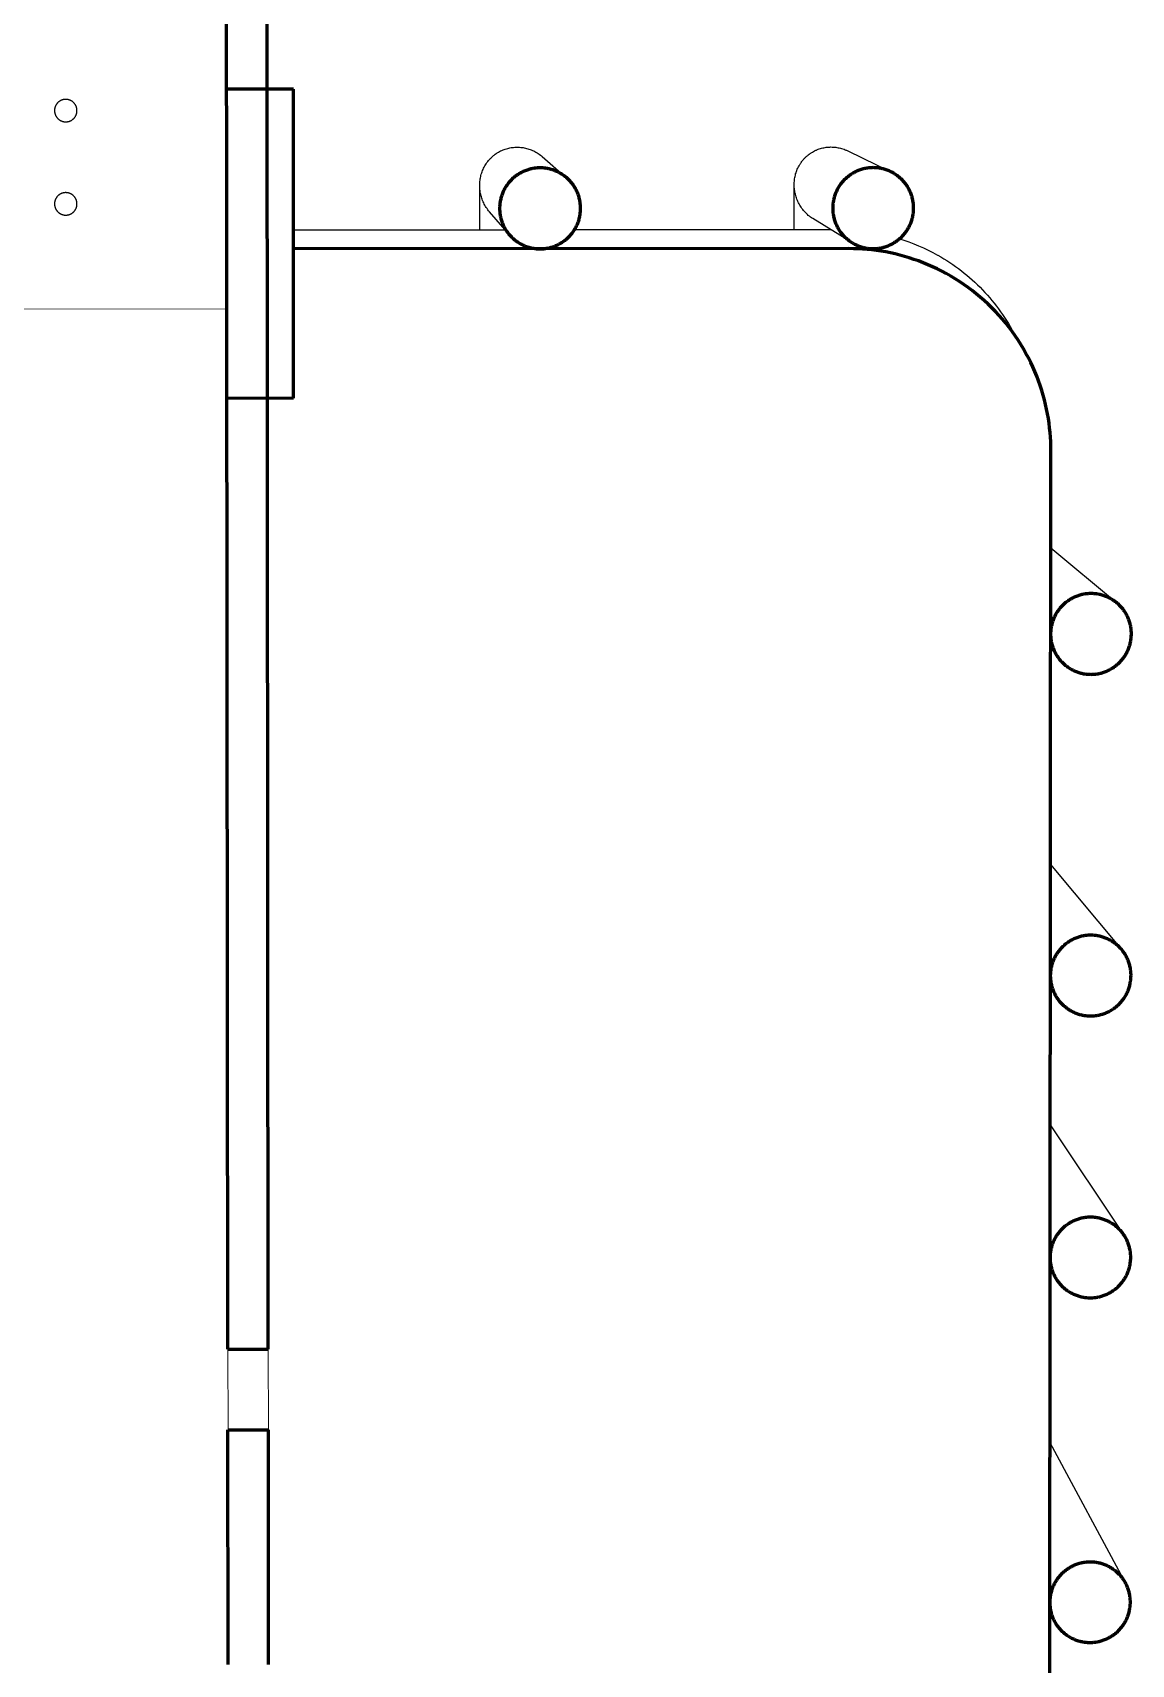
# Model space of a CAD drawing. Header units: millimetres. Extents: x 1.5 to 37.9, y -0.3 to 12.6.
# Drawn here: x 22.093 to 22.657, y 1.621 to 2.459 of the extents above; entities that cross this region are included whole.
import ezdxf

# ---------------------------------------------------------------- set-up
doc = ezdxf.new("R2010")
doc.units = ezdxf.units.MM
doc.layers.add('0.3', color=4, linetype='Continuous', lineweight=20)
doc.layers.add('0.6', color=1, linetype='Continuous', lineweight=60)

msp = doc.modelspace()

# ---------------------------------------------------------------- linework, layer by layer
at = {"lineweight": -3}
msp.add_lwpolyline([(22.1926, 2.31767), (22.1926, 2.31751)], dxfattribs=at)
at = {"layer": '0.3'}
msp.add_line((22.19296, 1.78306), (22.19305, 1.74158), dxfattribs=at)
at = {"layer": '0.3', "lineweight": -3}
for points in [[(22.11461, 2.42237), (22.11454, 2.42248), (22.11447, 2.42259), (22.11439, 2.4227), (22.11432, 2.4228), (22.11424, 2.42291), (22.11415, 2.42301), (22.11407, 2.42312), (22.11398, 2.42322), (22.11388, 2.42332), (22.11379, 2.42342), (22.11369, 2.42352), (22.11359, 2.42361), (22.11348, 2.42371), (22.11338, 2.4238), (22.11327, 2.42389), (22.11315, 2.42398), (22.11304, 2.42406), (22.11292, 2.42414), (22.1128, 2.42422), (22.11267, 2.4243), (22.11255, 2.42437), (22.11242, 2.42445), (22.11229, 2.42451), (22.11216, 2.42458), (22.11202, 2.42464), (22.11189, 2.4247), (22.11175, 2.42476), (22.11161, 2.42481), (22.11147, 2.42486), (22.11132, 2.4249), (22.11118, 2.42494), (22.11104, 2.42498), (22.11089, 2.42501), (22.11074, 2.42504), (22.1106, 2.42507), (22.11045, 2.42509), (22.1103, 2.42511), (22.11015, 2.42512), (22.11, 2.42513), (22.10986, 2.42514), (22.10971, 2.42514), (22.10956, 2.42514), (22.10942, 2.42514), (22.10927, 2.42513), (22.10912, 2.42511), (22.10898, 2.4251), (22.10884, 2.42508), (22.10869, 2.42506), (22.10855, 2.42503), (22.10842, 2.425), (22.10828, 2.42497), (22.10814, 2.42493), (22.10801, 2.4249), (22.10788, 2.42485), (22.10774, 2.42481), (22.10762, 2.42476), (22.10749, 2.42471), (22.10737, 2.42466), (22.10724, 2.42461), (22.10712, 2.42455), (22.10701, 2.42449), (22.10689, 2.42443), (22.10678, 2.42436), (22.10667, 2.4243), (22.10657, 2.42424), (22.10647, 2.42417), (22.10637, 2.4241), (22.10627, 2.42403), (22.10617, 2.42396), (22.10607, 2.42388), (22.10598, 2.4238), (22.10588, 2.42372), (22.10579, 2.42364), (22.10569, 2.42355), (22.1056, 2.42346), (22.10551, 2.42337), (22.10542, 2.42327), (22.10533, 2.42318), (22.10525, 2.42308), (22.10517, 2.42298), (22.10508, 2.42287), (22.105, 2.42276), (22.10493, 2.42265), (22.10485, 2.42254), (22.10478, 2.42243), (22.10471, 2.42231), (22.10464, 2.4222), (22.10458, 2.42208), (22.10451, 2.42195), (22.10445, 2.42183), (22.1044, 2.42171), (22.10434, 2.42158), (22.10429, 2.42145), (22.10424, 2.42132), (22.1042, 2.42119), (22.10415, 2.42106)], [(22.10415, 2.42106), (22.10411, 2.4209), (22.10407, 2.42075), (22.10403, 2.42059), (22.104, 2.42044), (22.10397, 2.42028), (22.10395, 2.42012), (22.10393, 2.41996), (22.10392, 2.41981), (22.10391, 2.41965), (22.1039, 2.41949), (22.1039, 2.41933), (22.10391, 2.41917), (22.10391, 2.41902), (22.10393, 2.41886), (22.10394, 2.41871), (22.10396, 2.41855), (22.10399, 2.4184), (22.10401, 2.41825), (22.10405, 2.4181), (22.10408, 2.41795), (22.10412, 2.41781), (22.10416, 2.41767), (22.10421, 2.41752), (22.10426, 2.41739), (22.10431, 2.41725), (22.10436, 2.41712), (22.10442, 2.41698), (22.10448, 2.41686), (22.10454, 2.41673), (22.10461, 2.41661), (22.10468, 2.41648), (22.10475, 2.41637), (22.10482, 2.41626), (22.10489, 2.41615), (22.10496, 2.41604), (22.10504, 2.41594), (22.10512, 2.41583), (22.1052, 2.41573), (22.10529, 2.41562), (22.10538, 2.41552), (22.10547, 2.41542), (22.10557, 2.41532), (22.10566, 2.41522), (22.10577, 2.41513), (22.10587, 2.41503), (22.10598, 2.41494), (22.10609, 2.41485), (22.1062, 2.41476), (22.10632, 2.41468), (22.10644, 2.4146), (22.10656, 2.41452), (22.10668, 2.41444), (22.10681, 2.41436), (22.10693, 2.41429), (22.10707, 2.41422), (22.1072, 2.41416), (22.10733, 2.4141), (22.10747, 2.41404), (22.10761, 2.41398), (22.10775, 2.41393), (22.10789, 2.41388), (22.10803, 2.41384), (22.10817, 2.4138), (22.10832, 2.41376), (22.10846, 2.41373), (22.10861, 2.4137), (22.10876, 2.41367), (22.10891, 2.41365), (22.10905, 2.41363), (22.1092, 2.41362), (22.10935, 2.41361), (22.1095, 2.4136), (22.10965, 2.4136), (22.10979, 2.4136), (22.10994, 2.4136), (22.11009, 2.41361), (22.11023, 2.41362), (22.11037, 2.41364), (22.11052, 2.41366), (22.11066, 2.41368), (22.1108, 2.41371), (22.11094, 2.41374), (22.11108, 2.41377), (22.11121, 2.4138), (22.11135, 2.41384), (22.11148, 2.41388), (22.11161, 2.41393), (22.11174, 2.41398), (22.11186, 2.41403), (22.11199, 2.41408), (22.11211, 2.41413), (22.11223, 2.41419), (22.11235, 2.41425), (22.11246, 2.41431), (22.11257, 2.41437), (22.11268, 2.41444), (22.11279, 2.41451), (22.1129, 2.41458), (22.11301, 2.41465), (22.11312, 2.41473), (22.11322, 2.41481), (22.11333, 2.41489), (22.11343, 2.41498), (22.11353, 2.41507), (22.11363, 2.41516), (22.11373, 2.41526), (22.11383, 2.41535), (22.11392, 2.41546), (22.11402, 2.41556), (22.11411, 2.41567), (22.1142, 2.41578), (22.11429, 2.41589), (22.11437, 2.41601), (22.11446, 2.41613), (22.11454, 2.41625), (22.11461, 2.41637), (22.11469, 2.4165), (22.11476, 2.41662), (22.11483, 2.41675), (22.11489, 2.41689), (22.11495, 2.41702), (22.11501, 2.41716), (22.11507, 2.41729), (22.11512, 2.41743), (22.11517, 2.41758), (22.11521, 2.41772), (22.11525, 2.41786), (22.11529, 2.41801), (22.11532, 2.41815), (22.11535, 2.4183), (22.11538, 2.41845), (22.1154, 2.41859), (22.11542, 2.41874), (22.11543, 2.41889), (22.11544, 2.41904), (22.11545, 2.41918), (22.11545, 2.41933), (22.11545, 2.41948), (22.11544, 2.41963), (22.11544, 2.41977), (22.11542, 2.41992), (22.11541, 2.42006), (22.11539, 2.4202), (22.11537, 2.42035), (22.11534, 2.42049), (22.11531, 2.42063), (22.11528, 2.42076), (22.11524, 2.4209), (22.1152, 2.42103), (22.11516, 2.42117), (22.11512, 2.4213), (22.11507, 2.42142), (22.11502, 2.42155), (22.11497, 2.42167), (22.11491, 2.4218), (22.11486, 2.42192), (22.1148, 2.42203), (22.11473, 2.42215), (22.11467, 2.42226), (22.11461, 2.42237)], [(22.32233, 2.38056), (22.32233, 2.38118), (22.32235, 2.3818), (22.32238, 2.38241), (22.32243, 2.38303), (22.32251, 2.38364), (22.3226, 2.38426), (22.32271, 2.38487), (22.32284, 2.38547), (22.32299, 2.3861), (22.32316, 2.38672), (22.32336, 2.38733), (22.32357, 2.38795), (22.32381, 2.38856), (22.32407, 2.38916), (22.32435, 2.38976), (22.32465, 2.39035), (22.32497, 2.39093), (22.32531, 2.39151), (22.32567, 2.39207), (22.32606, 2.39263), (22.32646, 2.39316), (22.32688, 2.39368), (22.32709, 2.39394), (22.32732, 2.3942), (22.32755, 2.39445), (22.32778, 2.3947), (22.32825, 2.39517), (22.32873, 2.39563), (22.32898, 2.39585), (22.32924, 2.39608), (22.3295, 2.39629), (22.32977, 2.39651), (22.33029, 2.39691), (22.33083, 2.39729), (22.33111, 2.39747), (22.33139, 2.39765), (22.33168, 2.39783), (22.33197, 2.39801), (22.33253, 2.39832), (22.33311, 2.39862), (22.33371, 2.3989), (22.33401, 2.39903), (22.33432, 2.39916), (22.3349, 2.39939), (22.3355, 2.39961), (22.33611, 2.3998), (22.33673, 2.39997), (22.33731, 2.40011), (22.3379, 2.40024), (22.3385, 2.40035), (22.3391, 2.40043), (22.33971, 2.4005), (22.34032, 2.40055), (22.34094, 2.40058), (22.34155, 2.40059)], [(22.34155, 2.40059), (22.34217, 2.40058), (22.34279, 2.40055), (22.3434, 2.4005), (22.34401, 2.40044), (22.34462, 2.40035), (22.34522, 2.40024), (22.34582, 2.40012), (22.3464, 2.39998), (22.34703, 2.3998), (22.34765, 2.39961), (22.34826, 2.3994), (22.34885, 2.39917), (22.34948, 2.39891), (22.35008, 2.39863), (22.35067, 2.39833), (22.35125, 2.39802), (22.35184, 2.39767), (22.35241, 2.3973), (22.35297, 2.39692), (22.35351, 2.39652), (22.35402, 2.39612), (22.35451, 2.39571)], [(22.48393, 2.38066), (22.48392, 2.38128), (22.48393, 2.38189), (22.48395, 2.38251), (22.484, 2.38312), (22.48406, 2.38374), (22.48414, 2.38435), (22.48424, 2.38496), (22.48436, 2.38557), (22.4845, 2.38619), (22.48466, 2.38681), (22.48485, 2.38742), (22.48505, 2.38804), (22.48528, 2.38865), (22.48552, 2.38925), (22.48579, 2.38985), (22.48609, 2.39044), (22.4864, 2.39102), (22.48673, 2.3916), (22.4869, 2.39188), (22.48708, 2.39216), (22.48727, 2.39244), (22.48746, 2.39272), (22.48785, 2.39325), (22.48805, 2.39351), (22.48826, 2.39377), (22.48847, 2.39403), (22.48869, 2.39429), (22.48891, 2.39454), (22.48914, 2.39479), (22.48937, 2.39502), (22.4896, 2.39526), (22.48984, 2.39549), (22.49008, 2.39572), (22.49033, 2.39594), (22.49058, 2.39616), (22.49084, 2.39638), (22.4911, 2.39659), (22.49162, 2.39699), (22.49188, 2.39718), (22.49215, 2.39737), (22.49242, 2.39756), (22.4927, 2.39774), (22.49299, 2.39792), (22.49327, 2.39809), (22.49383, 2.39841), (22.4944, 2.3987), (22.4947, 2.39885), (22.49499, 2.39899), (22.49529, 2.39912), (22.4956, 2.39925), (22.49618, 2.39948), (22.49677, 2.39969), (22.49738, 2.39988), (22.498, 2.40006), (22.49858, 2.4002), (22.49916, 2.40032), (22.49976, 2.40043), (22.50036, 2.40052), (22.50097, 2.40059), (22.50158, 2.40064), (22.50219, 2.40067), (22.50281, 2.40068)], [(22.50281, 2.40068), (22.50342, 2.40067), (22.50404, 2.40064), (22.50465, 2.40059), (22.50526, 2.40052), (22.50587, 2.40043), (22.50647, 2.40033), (22.50707, 2.4002), (22.50766, 2.40006), (22.50829, 2.39989), (22.50891, 2.3997), (22.50952, 2.39949), (22.51012, 2.39926), (22.51045, 2.39912), (22.51077, 2.39898), (22.51141, 2.39869)], [(22.51141, 2.39869), (22.53354, 2.38799)], [(22.35451, 2.39571), (22.367, 2.38488)], [(22.10415, 2.37314), (22.10411, 2.37299), (22.10407, 2.37283), (22.10403, 2.37268), (22.104, 2.37252), (22.10397, 2.37236), (22.10395, 2.3722), (22.10393, 2.37205), (22.10392, 2.37189), (22.10391, 2.37173), (22.1039, 2.37157), (22.1039, 2.37141), (22.10391, 2.37126), (22.10391, 2.3711), (22.10393, 2.37094), (22.10394, 2.37079), (22.10396, 2.37064), (22.10399, 2.37048), (22.10401, 2.37033), (22.10405, 2.37018), (22.10408, 2.37004), (22.10412, 2.36989), (22.10416, 2.36975), (22.10421, 2.36961), (22.10426, 2.36947), (22.10431, 2.36933), (22.10436, 2.3692), (22.10442, 2.36907), (22.10448, 2.36894), (22.10454, 2.36881), (22.10461, 2.36869), (22.10468, 2.36857), (22.10475, 2.36845), (22.10482, 2.36834), (22.10489, 2.36823), (22.10496, 2.36812), (22.10504, 2.36802), (22.10512, 2.36791), (22.1052, 2.36781), (22.10529, 2.3677), (22.10538, 2.3676), (22.10547, 2.3675), (22.10557, 2.3674), (22.10566, 2.3673), (22.10577, 2.36721), (22.10587, 2.36711), (22.10598, 2.36702), (22.10609, 2.36693), (22.1062, 2.36685), (22.10632, 2.36676), (22.10644, 2.36668), (22.10656, 2.3666), (22.10668, 2.36652), (22.10681, 2.36645), (22.10693, 2.36637), (22.10707, 2.36631), (22.1072, 2.36624), (22.10733, 2.36618), (22.10747, 2.36612), (22.10761, 2.36606), (22.10775, 2.36601), (22.10789, 2.36597), (22.10803, 2.36592), (22.10817, 2.36588), (22.10832, 2.36584), (22.10846, 2.36581), (22.10861, 2.36578), (22.10876, 2.36575), (22.10891, 2.36573), (22.10905, 2.36571), (22.1092, 2.3657), (22.10935, 2.36569), (22.1095, 2.36568), (22.10965, 2.36568), (22.10979, 2.36568), (22.10994, 2.36569), (22.11009, 2.36569), (22.11023, 2.36571), (22.11037, 2.36572), (22.11052, 2.36574), (22.11066, 2.36576), (22.1108, 2.36579), (22.11094, 2.36582), (22.11108, 2.36585), (22.11121, 2.36589), (22.11135, 2.36592), (22.11148, 2.36597), (22.11161, 2.36601), (22.11174, 2.36606), (22.11186, 2.36611), (22.11199, 2.36616), (22.11211, 2.36621), (22.11223, 2.36627), (22.11235, 2.36633), (22.11246, 2.36639), (22.11257, 2.36646), (22.11268, 2.36652), (22.11279, 2.36659), (22.1129, 2.36666), (22.11301, 2.36673), (22.11312, 2.36681), (22.11322, 2.36689), (22.11333, 2.36697), (22.11343, 2.36706), (22.11353, 2.36715), (22.11363, 2.36724), (22.11373, 2.36734), (22.11383, 2.36744), (22.11392, 2.36754), (22.11402, 2.36764), (22.11411, 2.36775), (22.1142, 2.36786), (22.11429, 2.36797), (22.11437, 2.36809), (22.11446, 2.36821), (22.11454, 2.36833), (22.11461, 2.36845), (22.11469, 2.36858), (22.11476, 2.36871), (22.11483, 2.36884), (22.11489, 2.36897), (22.11495, 2.3691), (22.11501, 2.36924), (22.11507, 2.36938), (22.11512, 2.36952), (22.11517, 2.36966), (22.11521, 2.3698), (22.11525, 2.36994), (22.11529, 2.37009), (22.11532, 2.37023), (22.11535, 2.37038), (22.11538, 2.37053), (22.1154, 2.37068), (22.11542, 2.37082), (22.11543, 2.37097), (22.11544, 2.37112), (22.11545, 2.37127), (22.11545, 2.37141), (22.11545, 2.37156), (22.11544, 2.37171), (22.11544, 2.37185), (22.11542, 2.372), (22.11541, 2.37214), (22.11539, 2.37229), (22.11537, 2.37243), (22.11534, 2.37257), (22.11531, 2.37271), (22.11528, 2.37285), (22.11524, 2.37298), (22.1152, 2.37312), (22.11516, 2.37325), (22.11512, 2.37338), (22.11507, 2.37351), (22.11502, 2.37363), (22.11497, 2.37376), (22.11491, 2.37388), (22.11486, 2.374), (22.1148, 2.37412), (22.11473, 2.37423), (22.11467, 2.37434), (22.11461, 2.37445)], [(22.11461, 2.37445), (22.11454, 2.37456), (22.11447, 2.37467), (22.11439, 2.37478), (22.11432, 2.37488), (22.11424, 2.37499), (22.11415, 2.37509), (22.11407, 2.3752), (22.11398, 2.3753), (22.11388, 2.3754), (22.11379, 2.3755), (22.11369, 2.3756), (22.11359, 2.37569), (22.11348, 2.37579), (22.11338, 2.37588), (22.11327, 2.37597), (22.11315, 2.37606), (22.11304, 2.37614), (22.11292, 2.37623), (22.1128, 2.37631), (22.11267, 2.37638), (22.11255, 2.37646), (22.11242, 2.37653), (22.11229, 2.3766), (22.11216, 2.37666), (22.11202, 2.37672), (22.11189, 2.37678), (22.11175, 2.37684), (22.11161, 2.37689), (22.11147, 2.37694), (22.11132, 2.37698), (22.11118, 2.37702), (22.11104, 2.37706), (22.11089, 2.37709), (22.11074, 2.37712), (22.1106, 2.37715), (22.11045, 2.37717), (22.1103, 2.37719), (22.11015, 2.3772), (22.11, 2.37721), (22.10986, 2.37722), (22.10971, 2.37722), (22.10956, 2.37722), (22.10942, 2.37722), (22.10927, 2.37721), (22.10912, 2.3772), (22.10898, 2.37718), (22.10884, 2.37716), (22.10869, 2.37714), (22.10855, 2.37711), (22.10842, 2.37708), (22.10828, 2.37705), (22.10814, 2.37702), (22.10801, 2.37698), (22.10788, 2.37694), (22.10774, 2.37689), (22.10762, 2.37684), (22.10749, 2.3768), (22.10737, 2.37674), (22.10724, 2.37669), (22.10712, 2.37663), (22.10701, 2.37657), (22.10689, 2.37651), (22.10678, 2.37645), (22.10667, 2.37638), (22.10657, 2.37632), (22.10647, 2.37625), (22.10637, 2.37618), (22.10627, 2.37611), (22.10617, 2.37604), (22.10607, 2.37596), (22.10598, 2.37588), (22.10588, 2.3758), (22.10579, 2.37572), (22.10569, 2.37563), (22.1056, 2.37554), (22.10551, 2.37545), (22.10542, 2.37536), (22.10533, 2.37526), (22.10525, 2.37516), (22.10517, 2.37506), (22.10508, 2.37495), (22.105, 2.37485), (22.10493, 2.37474), (22.10485, 2.37463), (22.10478, 2.37451), (22.10471, 2.3744), (22.10464, 2.37428), (22.10458, 2.37416), (22.10451, 2.37404), (22.10445, 2.37391), (22.1044, 2.37379), (22.10434, 2.37366), (22.10429, 2.37353), (22.10424, 2.3734), (22.1042, 2.37327), (22.10415, 2.37314)], [(22.32234, 2.35802), (22.32233, 2.38057)], [(22.32736, 2.36744), (22.32693, 2.36796), (22.32652, 2.36847), (22.32612, 2.36903), (22.32573, 2.3696), (22.32537, 2.37018), (22.32502, 2.37076), (22.3247, 2.37135), (22.32439, 2.37196), (22.32411, 2.37256), (22.32385, 2.37317), (22.32361, 2.37379), (22.3234, 2.37441), (22.3232, 2.37503), (22.32302, 2.37565), (22.32287, 2.37626), (22.32274, 2.37687), (22.32262, 2.37748), (22.32253, 2.3781), (22.32245, 2.37871), (22.32239, 2.37933), (22.32235, 2.37995), (22.32233, 2.38056)], [(22.48391, 2.35812), (22.48392, 2.38067)], [(22.49342, 2.36386), (22.49283, 2.36426), (22.49226, 2.36468), (22.4917, 2.36511), (22.49117, 2.36556), (22.49066, 2.36602), (22.49016, 2.3665), (22.48967, 2.367), (22.4892, 2.36752), (22.48875, 2.36804), (22.48832, 2.36857), (22.48791, 2.36913), (22.48751, 2.3697), (22.48714, 2.37028), (22.48679, 2.37086), (22.48645, 2.37145), (22.48614, 2.37205), (22.48585, 2.37266), (22.48558, 2.37327), (22.48533, 2.37389), (22.4851, 2.3745), (22.48489, 2.37512), (22.48471, 2.37575), (22.48454, 2.37636), (22.4844, 2.37697), (22.48428, 2.37758), (22.48417, 2.37819), (22.48408, 2.37881), (22.48402, 2.37943), (22.48397, 2.38004), (22.48393, 2.38066)], [(22.33757, 2.35562), (22.32736, 2.36744)], [(22.33549, 2.35803), (22.2268, 2.35796)], [(22.50281, 2.35813), (22.37094, 2.35805)], [(22.51311, 2.35185), (22.49342, 2.36386)], [(22.538, 2.3535), (22.54031, 2.35276), (22.54282, 2.3519), (22.54532, 2.35096), (22.5478, 2.34994), (22.55027, 2.34886), (22.55272, 2.3477), (22.55515, 2.34647), (22.55755, 2.34516)], [(22.5577, 2.34508), (22.55926, 2.34419), (22.56081, 2.34326), (22.56234, 2.3423), (22.56386, 2.34131), (22.56537, 2.3403), (22.56686, 2.33925), (22.56833, 2.33818), (22.56978, 2.33707), (22.57121, 2.33594), (22.57263, 2.33479), (22.57402, 2.3336), (22.57539, 2.33239), (22.57674, 2.33115), (22.57807, 2.32989), (22.57938, 2.3286), (22.58066, 2.32729), (22.58191, 2.32596), (22.58314, 2.3246), (22.58435, 2.32322), (22.58552, 2.32183), (22.58667, 2.32041), (22.5878, 2.31897), (22.58889, 2.31751), (22.58996, 2.31604), (22.591, 2.31454), (22.59201, 2.31303), (22.59299, 2.31151), (22.59394, 2.30997), (22.59485, 2.30842), (22.59574, 2.30686), (22.5966, 2.30528), (22.59743, 2.30369)], [(22.61573, 2.19469), (22.64947, 2.16662)], [(22.61558, 2.032), (22.65213, 1.98832)], [(22.61545, 1.89824), (22.65331, 1.84169)], [(22.61529, 1.73506), (22.65415, 1.66286)]]:
    msp.add_lwpolyline(points, dxfattribs=at)
at = {"layer": '0.3'}
for points in [[(22.19241, 2.31751), (22.02626, 2.31739)], [(22.21378, 1.74163), (22.21371, 1.7831)]]:
    msp.add_lwpolyline(points, dxfattribs=at)
at = {"layer": '0.6'}
for points in [[(22.19241, 2.31751), (22.19183, 3.15231)], [(22.21371, 1.7831), (22.21257, 3.15233)], [(22.22662, 2.43035), (22.19233, 2.43034)], [(22.22675, 2.27156), (22.22662, 2.43035)], [(22.51202, 2.34847), (22.22669, 2.34828)], [(22.61578, 2.24467), (22.61575, 2.24698), (22.61568, 2.2493), (22.61555, 2.25164), (22.61537, 2.254), (22.61513, 2.25637), (22.61483, 2.25876), (22.61448, 2.26116), (22.61406, 2.26356), (22.61359, 2.26598), (22.61305, 2.26839), (22.61246, 2.27082), (22.6118, 2.27324), (22.61108, 2.27566), (22.61029, 2.27807), (22.60944, 2.28048), (22.60853, 2.28289), (22.60755, 2.28528), (22.60651, 2.28765), (22.6054, 2.29001), (22.60423, 2.29235), (22.60299, 2.29467), (22.60169, 2.29697), (22.60033, 2.29924), (22.59891, 2.30148), (22.59743, 2.30369), (22.59588, 2.30587), (22.59428, 2.30801), (22.59262, 2.31011), (22.59091, 2.31217), (22.58914, 2.31419), (22.58731, 2.31616), (22.58544, 2.31808), (22.58352, 2.31996), (22.58155, 2.32178), (22.57953, 2.32355), (22.57747, 2.32527), (22.57537, 2.32693), (22.57323, 2.32854), (22.57106, 2.33008), (22.56885, 2.33157), (22.56661, 2.33299), (22.56434, 2.33435), (22.56204, 2.33565), (22.55972, 2.33689), (22.55738, 2.33806), (22.55502, 2.33917), (22.55264, 2.34021), (22.55025, 2.3412), (22.54785, 2.34211), (22.54544, 2.34296), (22.54302, 2.34375), (22.5406, 2.34447), (22.53818, 2.34513), (22.53576, 2.34573), (22.53334, 2.34627), (22.53092, 2.34674), (22.52852, 2.34716), (22.52612, 2.34751), (22.52373, 2.34781), (22.52136, 2.34805), (22.519, 2.34824), (22.51665, 2.34837), (22.51433, 2.34844), (22.51202, 2.34847)], [(22.1929, 1.78306), (22.19241, 2.31751)], [(22.22675, 2.27156), (22.19245, 2.27153)], [(22.61499, 1.41718), (22.61578, 2.24467)], [(22.19296, 1.78306), (22.21371, 1.7831)], [(22.193, 1.74158), (22.21381, 1.74163)], [(22.19311, 1.62108), (22.193, 1.74158)], [(22.21391, 1.62113), (22.21381, 1.74163)]]:
    msp.add_lwpolyline(points, dxfattribs=at)
for points in [[(22.35336, 2.38996), (22.3529, 2.38996), (22.35244, 2.38994), (22.35197, 2.38991), (22.35149, 2.38988), (22.35102, 2.38983), (22.35054, 2.38977), (22.35006, 2.3897), (22.34958, 2.38961), (22.34909, 2.38952), (22.34861, 2.38941), (22.34813, 2.38929), (22.34764, 2.38916), (22.34716, 2.38901), (22.34667, 2.38885), (22.34619, 2.38868), (22.34571, 2.3885), (22.34523, 2.3883), (22.34475, 2.38809), (22.34428, 2.38787), (22.34381, 2.38763), (22.34335, 2.38738), (22.34289, 2.38712), (22.34243, 2.38685), (22.34198, 2.38656), (22.34154, 2.38627), (22.3411, 2.38596), (22.34067, 2.38564), (22.34025, 2.3853), (22.33984, 2.38496), (22.33944, 2.3846), (22.33904, 2.38424), (22.33866, 2.38386), (22.33828, 2.38347), (22.33792, 2.38308), (22.33756, 2.38267), (22.33722, 2.38226), (22.33688, 2.38184), (22.33656, 2.38141), (22.33625, 2.38098), (22.33596, 2.38053), (22.33567, 2.38008), (22.3354, 2.37963), (22.33514, 2.37917), (22.33489, 2.3787), (22.33465, 2.37823), (22.33443, 2.37776), (22.33422, 2.37728), (22.33403, 2.3768), (22.33384, 2.37632), (22.33367, 2.37584), (22.33351, 2.37536), (22.33337, 2.37487), (22.33324, 2.37439), (22.33312, 2.3739), (22.33301, 2.37342), (22.33291, 2.37293), (22.33283, 2.37245), (22.33276, 2.37197), (22.3327, 2.37149), (22.33265, 2.37102), (22.33261, 2.37054), (22.33259, 2.37007), (22.33257, 2.36961), (22.33257, 2.36915), (22.33257, 2.36868), (22.33259, 2.36822), (22.33262, 2.36775), (22.33265, 2.36728), (22.3327, 2.3668), (22.33276, 2.36632), (22.33283, 2.36584), (22.33292, 2.36536), (22.33301, 2.36488), (22.33312, 2.36439), (22.33324, 2.36391), (22.33337, 2.36342), (22.33352, 2.36294), (22.33368, 2.36245), (22.33385, 2.36197), (22.33403, 2.36149), (22.33423, 2.36101), (22.33444, 2.36054), (22.33466, 2.36006), (22.33489, 2.35959), (22.33514, 2.35913), (22.3354, 2.35867), (22.33568, 2.35821), (22.33596, 2.35777), (22.33626, 2.35732), (22.33657, 2.35689), (22.33689, 2.35646), (22.33722, 2.35604), (22.33757, 2.35563), (22.33792, 2.35522), (22.33829, 2.35483), (22.33866, 2.35444), (22.33905, 2.35407), (22.33945, 2.3537), (22.33985, 2.35335), (22.34026, 2.353), (22.34068, 2.35267), (22.34111, 2.35235), (22.34155, 2.35204), (22.34199, 2.35174), (22.34244, 2.35146), (22.34289, 2.35118), (22.34335, 2.35092), (22.34382, 2.35068), (22.34429, 2.35044), (22.34476, 2.35022), (22.34524, 2.35001), (22.34572, 2.34981), (22.3462, 2.34963), (22.34668, 2.34946), (22.34716, 2.3493), (22.34765, 2.34916), (22.34813, 2.34903), (22.34862, 2.34891), (22.3491, 2.3488), (22.34959, 2.3487), (22.35007, 2.34862), (22.35055, 2.34855), (22.35103, 2.34849), (22.3515, 2.34844), (22.35198, 2.34841), (22.35244, 2.34838), (22.35291, 2.34836), (22.35337, 2.34836), (22.35383, 2.34836), (22.3543, 2.34838), (22.35477, 2.34841), (22.35524, 2.34844), (22.35572, 2.34849), (22.35619, 2.34855), (22.35667, 2.34863), (22.35716, 2.34871), (22.35764, 2.34881), (22.35812, 2.34891), (22.35861, 2.34903), (22.35909, 2.34917), (22.35958, 2.34931), (22.36006, 2.34947), (22.36055, 2.34964), (22.36103, 2.34982), (22.36151, 2.35002), (22.36198, 2.35023), (22.36245, 2.35045), (22.36292, 2.35069), (22.36339, 2.35094), (22.36385, 2.3512), (22.3643, 2.35147), (22.36475, 2.35176), (22.36519, 2.35206), (22.36563, 2.35236), (22.36606, 2.35269), (22.36648, 2.35302), (22.36689, 2.35336), (22.3673, 2.35372), (22.36769, 2.35408), (22.36808, 2.35446), (22.36845, 2.35485), (22.36882, 2.35524), (22.36917, 2.35565), (22.36952, 2.35606), (22.36985, 2.35648), (22.37017, 2.35691), (22.37048, 2.35735), (22.37078, 2.35779), (22.37106, 2.35824), (22.37133, 2.35869), (22.37159, 2.35915), (22.37184, 2.35962), (22.37208, 2.36009), (22.3723, 2.36056), (22.37251, 2.36104), (22.37271, 2.36151), (22.37289, 2.362), (22.37306, 2.36248), (22.37322, 2.36296), (22.37336, 2.36345), (22.37349, 2.36393), (22.37361, 2.36442), (22.37372, 2.3649), (22.37382, 2.36539), (22.3739, 2.36587), (22.37397, 2.36635), (22.37403, 2.36683), (22.37408, 2.3673), (22.37412, 2.36778), (22.37414, 2.36824), (22.37416, 2.36871), (22.37416, 2.36917), (22.37416, 2.36963), (22.37414, 2.3701), (22.37412, 2.37057), (22.37408, 2.37104), (22.37403, 2.37152), (22.37397, 2.37199), (22.3739, 2.37247), (22.37382, 2.37296), (22.37372, 2.37344), (22.37361, 2.37392), (22.37349, 2.37441), (22.37336, 2.37489), (22.37322, 2.37538), (22.37306, 2.37586), (22.37289, 2.37635), (22.3727, 2.37683), (22.37251, 2.37731), (22.3723, 2.37778), (22.37208, 2.37826), (22.37184, 2.37872), (22.37159, 2.37919), (22.37133, 2.37965), (22.37106, 2.3801), (22.37077, 2.38055), (22.37048, 2.38099), (22.37017, 2.38143), (22.36984, 2.38186), (22.36951, 2.38228), (22.36917, 2.38269), (22.36881, 2.3831), (22.36845, 2.38349), (22.36807, 2.38388), (22.36769, 2.38425), (22.36729, 2.38462), (22.36689, 2.38497), (22.36647, 2.38532), (22.36605, 2.38565), (22.36562, 2.38597), (22.36519, 2.38628), (22.36475, 2.38658), (22.3643, 2.38686), (22.36384, 2.38714), (22.36338, 2.3874), (22.36292, 2.38764), (22.36245, 2.38788), (22.36197, 2.3881), (22.3615, 2.38831), (22.36102, 2.38851), (22.36054, 2.38869), (22.36006, 2.38886), (22.35957, 2.38902), (22.35909, 2.38916), (22.3586, 2.38929), (22.35812, 2.38941), (22.35763, 2.38952), (22.35715, 2.38962), (22.35667, 2.3897), (22.35619, 2.38977), (22.35571, 2.38983), (22.35523, 2.38988), (22.35476, 2.38992), (22.35429, 2.38994), (22.35382, 2.38996)], [(22.52449, 2.39006), (22.52403, 2.39005), (22.52356, 2.39004), (22.5231, 2.39001), (22.52262, 2.38997), (22.52215, 2.38992), (22.52167, 2.38986), (22.52119, 2.38979), (22.52071, 2.38971), (22.52023, 2.38961), (22.51974, 2.3895), (22.51926, 2.38938), (22.51877, 2.38925), (22.51829, 2.38911), (22.5178, 2.38895), (22.51732, 2.38878), (22.51684, 2.38859), (22.51636, 2.3884), (22.51589, 2.38819), (22.51541, 2.38796), (22.51495, 2.38773), (22.51448, 2.38748), (22.51402, 2.38722), (22.51357, 2.38695), (22.51312, 2.38666), (22.51268, 2.38636), (22.51224, 2.38605), (22.51181, 2.38573), (22.51139, 2.3854), (22.51098, 2.38505), (22.51058, 2.3847), (22.51018, 2.38433), (22.50979, 2.38396), (22.50942, 2.38357), (22.50905, 2.38318), (22.5087, 2.38277), (22.50836, 2.38236), (22.50802, 2.38194), (22.5077, 2.38151), (22.50739, 2.38107), (22.50709, 2.38063), (22.50681, 2.38018), (22.50654, 2.37973), (22.50628, 2.37927), (22.50603, 2.3788), (22.50579, 2.37833), (22.50557, 2.37786), (22.50536, 2.37738), (22.50516, 2.37691), (22.50498, 2.37643), (22.50481, 2.37594), (22.50465, 2.37546), (22.50451, 2.37497), (22.50437, 2.37449), (22.50425, 2.374), (22.50415, 2.37352), (22.50405, 2.37304), (22.50397, 2.37255), (22.5039, 2.37207), (22.50384, 2.3716), (22.50379, 2.37112), (22.50375, 2.37065), (22.50372, 2.37018), (22.50371, 2.36971), (22.5037, 2.36925), (22.50371, 2.36879), (22.50372, 2.36832), (22.50375, 2.36786), (22.50378, 2.36738), (22.50383, 2.36691), (22.50389, 2.36643), (22.50396, 2.36595), (22.50405, 2.36547), (22.50414, 2.36499), (22.50425, 2.3645), (22.50437, 2.36402), (22.5045, 2.36353), (22.50465, 2.36305), (22.5048, 2.36256), (22.50497, 2.36208), (22.50516, 2.3616), (22.50535, 2.36112), (22.50556, 2.36065), (22.50578, 2.36017), (22.50602, 2.3597), (22.50627, 2.35924), (22.50653, 2.35878), (22.5068, 2.35833), (22.50708, 2.35788), (22.50738, 2.35743), (22.50769, 2.357), (22.50801, 2.35657), (22.50834, 2.35615), (22.50869, 2.35574), (22.50904, 2.35533), (22.50941, 2.35494), (22.50978, 2.35455), (22.51017, 2.35418), (22.51056, 2.35381), (22.51096, 2.35346), (22.51138, 2.35312), (22.5118, 2.35278), (22.51222, 2.35246), (22.51266, 2.35215), (22.5131, 2.35186), (22.51355, 2.35157), (22.514, 2.3513), (22.51446, 2.35104), (22.51493, 2.35079), (22.5154, 2.35056), (22.51587, 2.35033), (22.51634, 2.35013), (22.51682, 2.34993), (22.5173, 2.34975), (22.51778, 2.34958), (22.51827, 2.34942), (22.51875, 2.34927), (22.51924, 2.34914), (22.51972, 2.34902), (22.52021, 2.34892), (22.52069, 2.34882), (22.52117, 2.34874), (22.52165, 2.34867), (22.52213, 2.34861), (22.5226, 2.34856), (22.52307, 2.34852), (22.52354, 2.3485), (22.52401, 2.34848), (22.52447, 2.34848), (22.52493, 2.34848), (22.52539, 2.3485), (22.52586, 2.34852), (22.52634, 2.34856), (22.52681, 2.34861), (22.52729, 2.34867), (22.52777, 2.34874), (22.52825, 2.34883), (22.52873, 2.34892), (22.52922, 2.34903), (22.5297, 2.34915), (22.53019, 2.34928), (22.53067, 2.34943), (22.53115, 2.34959), (22.53164, 2.34976), (22.53212, 2.34994), (22.53259, 2.35014), (22.53307, 2.35035), (22.53354, 2.35057), (22.53401, 2.3508), (22.53448, 2.35105), (22.53494, 2.35131), (22.53539, 2.35159), (22.53584, 2.35187), (22.53628, 2.35217), (22.53672, 2.35248), (22.53714, 2.3528), (22.53757, 2.35313), (22.53798, 2.35348), (22.53838, 2.35383), (22.53878, 2.3542), (22.53916, 2.35457), (22.53954, 2.35496), (22.5399, 2.35535), (22.54026, 2.35576), (22.5406, 2.35617), (22.54093, 2.35659), (22.54125, 2.35702), (22.54156, 2.35746), (22.54186, 2.3579), (22.54215, 2.35835), (22.54242, 2.3588), (22.54268, 2.35926), (22.54293, 2.35973), (22.54316, 2.3602), (22.54339, 2.36067), (22.5436, 2.36115), (22.54379, 2.36162), (22.54398, 2.3621), (22.54415, 2.36259), (22.5443, 2.36307), (22.54445, 2.36356), (22.54458, 2.36404), (22.5447, 2.36453), (22.54481, 2.36501), (22.54491, 2.36549), (22.54499, 2.36598), (22.54506, 2.36646), (22.54512, 2.36693), (22.54517, 2.36741), (22.54521, 2.36788), (22.54523, 2.36835), (22.54525, 2.36882), (22.54526, 2.36928), (22.54525, 2.36974), (22.54524, 2.3702), (22.54521, 2.37067), (22.54517, 2.37115), (22.54512, 2.37162), (22.54506, 2.3721), (22.54499, 2.37258), (22.54491, 2.37306), (22.54482, 2.37354), (22.54471, 2.37403), (22.54459, 2.37451), (22.54446, 2.375), (22.54431, 2.37548), (22.54415, 2.37597), (22.54398, 2.37645), (22.5438, 2.37693), (22.54361, 2.37741), (22.5434, 2.37788), (22.54317, 2.37836), (22.54294, 2.37882), (22.54269, 2.37929), (22.54243, 2.37975), (22.54216, 2.3802), (22.54188, 2.38065), (22.54158, 2.38109), (22.54127, 2.38153), (22.54095, 2.38196), (22.54062, 2.38238), (22.54027, 2.38279), (22.53992, 2.38319), (22.53955, 2.38359), (22.53918, 2.38397), (22.53879, 2.38435), (22.5384, 2.38472), (22.538, 2.38507), (22.53758, 2.38541), (22.53716, 2.38575), (22.53674, 2.38607), (22.5363, 2.38638), (22.53586, 2.38667), (22.53541, 2.38696), (22.53496, 2.38723), (22.5345, 2.38749), (22.53403, 2.38774), (22.53356, 2.38797), (22.53309, 2.3882), (22.53262, 2.3884), (22.53214, 2.3886), (22.53166, 2.38878), (22.53118, 2.38895), (22.53069, 2.38911), (22.53021, 2.38926), (22.52972, 2.38939), (22.52924, 2.38951), (22.52875, 2.38962), (22.52827, 2.38971), (22.52779, 2.38979), (22.52731, 2.38987), (22.52683, 2.38993), (22.52636, 2.38997), (22.52589, 2.39001), (22.52542, 2.39004), (22.52495, 2.39005)], [(22.65712, 2.15052), (22.65712, 2.15098), (22.65711, 2.15145), (22.65708, 2.15192), (22.65704, 2.15239), (22.657, 2.15286), (22.65694, 2.15334), (22.65687, 2.15382), (22.65678, 2.1543), (22.65669, 2.15478), (22.65658, 2.15526), (22.65646, 2.15575), (22.65633, 2.15623), (22.65619, 2.15671), (22.65603, 2.1572), (22.65586, 2.15768), (22.65568, 2.15816), (22.65548, 2.15863), (22.65527, 2.15911), (22.65505, 2.15958), (22.65482, 2.16005), (22.65457, 2.16051), (22.65431, 2.16097), (22.65404, 2.16142), (22.65376, 2.16187), (22.65346, 2.16231), (22.65315, 2.16275), (22.65283, 2.16317), (22.6525, 2.16359), (22.65216, 2.164), (22.6518, 2.16441), (22.65144, 2.1648), (22.65106, 2.16519), (22.65068, 2.16556), (22.65029, 2.16592), (22.64988, 2.16628), (22.64947, 2.16662), (22.64905, 2.16695), (22.64863, 2.16727), (22.64819, 2.16758), (22.64775, 2.16788), (22.6473, 2.16816), (22.64685, 2.16843), (22.64639, 2.16869), (22.64593, 2.16894), (22.64546, 2.16917), (22.64499, 2.16939), (22.64451, 2.1696), (22.64404, 2.1698), (22.64356, 2.16998), (22.64307, 2.17015), (22.64259, 2.17031), (22.64211, 2.17045), (22.64162, 2.17058), (22.64114, 2.1707), (22.64066, 2.17081), (22.64018, 2.1709), (22.63969, 2.17099), (22.63922, 2.17106), (22.63874, 2.17112), (22.63826, 2.17116), (22.63779, 2.1712), (22.63733, 2.17123), (22.63686, 2.17124), (22.6364, 2.17124), (22.63594, 2.17124), (22.63548, 2.17122), (22.63501, 2.1712), (22.63454, 2.17116), (22.63406, 2.17111), (22.63358, 2.17105), (22.63311, 2.17098), (22.63262, 2.17089), (22.63214, 2.1708), (22.63166, 2.17069), (22.63117, 2.17057), (22.63069, 2.17044), (22.63021, 2.17029), (22.62972, 2.17013), (22.62924, 2.16996), (22.62876, 2.16978), (22.62828, 2.16958), (22.62781, 2.16937), (22.62734, 2.16915), (22.62687, 2.16892), (22.6264, 2.16867), (22.62595, 2.16841), (22.62549, 2.16813), (22.62504, 2.16785), (22.6246, 2.16755), (22.62417, 2.16724), (22.62374, 2.16692), (22.62332, 2.16659), (22.62291, 2.16624), (22.6225, 2.16589), (22.62211, 2.16552), (22.62172, 2.16515), (22.62135, 2.16476), (22.62098, 2.16437), (22.62063, 2.16397), (22.62029, 2.16355), (22.61995, 2.16313), (22.61963, 2.16271), (22.61932, 2.16227), (22.61903, 2.16183), (22.61874, 2.16138), (22.61847, 2.16093), (22.61821, 2.16047), (22.61796, 2.16), (22.61773, 2.15954), (22.6175, 2.15906), (22.61729, 2.15859), (22.6171, 2.15811), (22.61691, 2.15763), (22.61674, 2.15715), (22.61658, 2.15666), (22.61644, 2.15618), (22.61631, 2.1557), (22.61619, 2.15521), (22.61608, 2.15473), (22.61598, 2.15425), (22.6159, 2.15377), (22.61583, 2.15329), (22.61577, 2.15281), (22.61572, 2.15234), (22.61568, 2.15186), (22.61566, 2.1514), (22.61564, 2.15093), (22.61563, 2.15047), (22.61564, 2.15001), (22.61565, 2.14955), (22.61568, 2.14908), (22.61572, 2.14861), (22.61576, 2.14813), (22.61582, 2.14766), (22.61589, 2.14718), (22.61598, 2.1467), (22.61607, 2.14621), (22.61618, 2.14573), (22.6163, 2.14525), (22.61643, 2.14476), (22.61657, 2.14428), (22.61673, 2.1438), (22.6169, 2.14332), (22.61708, 2.14284), (22.61728, 2.14236), (22.61749, 2.14188), (22.61771, 2.14141), (22.61794, 2.14095), (22.61819, 2.14048), (22.61845, 2.14002), (22.61872, 2.13957), (22.61901, 2.13912), (22.6193, 2.13868), (22.61961, 2.13825), (22.61993, 2.13782), (22.62026, 2.1374), (22.62061, 2.13699), (22.62096, 2.13659), (22.62132, 2.13619), (22.6217, 2.13581), (22.62208, 2.13544), (22.62248, 2.13507), (22.62288, 2.13472), (22.62329, 2.13438), (22.62371, 2.13404), (22.62414, 2.13372), (22.62457, 2.13342), (22.62501, 2.13312), (22.62546, 2.13284), (22.62591, 2.13256), (22.62637, 2.1323), (22.62684, 2.13206), (22.6273, 2.13182), (22.62777, 2.1316), (22.62825, 2.13139), (22.62873, 2.1312), (22.62921, 2.13102), (22.62969, 2.13085), (22.63017, 2.13069), (22.63065, 2.13055), (22.63114, 2.13041), (22.63162, 2.1303), (22.6321, 2.13019), (22.63259, 2.13009), (22.63307, 2.13001), (22.63355, 2.12994), (22.63402, 2.12988), (22.6345, 2.12983), (22.63497, 2.1298), (22.63544, 2.12977), (22.6359, 2.12976), (22.63636, 2.12975), (22.63682, 2.12976), (22.63729, 2.12978), (22.63775, 2.1298), (22.63822, 2.12984), (22.6387, 2.12989), (22.63918, 2.12995), (22.63965, 2.13002), (22.64014, 2.1301), (22.64062, 2.1302), (22.6411, 2.13031), (22.64159, 2.13043), (22.64207, 2.13056), (22.64255, 2.13071), (22.64304, 2.13086), (22.64352, 2.13104), (22.644, 2.13122), (22.64448, 2.13142), (22.64495, 2.13163), (22.64542, 2.13185), (22.64589, 2.13208), (22.64635, 2.13233), (22.64681, 2.13259), (22.64727, 2.13286), (22.64771, 2.13315), (22.64816, 2.13345), (22.64859, 2.13376), (22.64902, 2.13408), (22.64944, 2.13441), (22.64985, 2.13475), (22.65026, 2.13511), (22.65065, 2.13547), (22.65103, 2.13585), (22.65141, 2.13623), (22.65177, 2.13663), (22.65213, 2.13703), (22.65247, 2.13744), (22.6528, 2.13786), (22.65313, 2.13829), (22.65343, 2.13873), (22.65373, 2.13917), (22.65402, 2.13962), (22.65429, 2.14007), (22.65455, 2.14053), (22.6548, 2.14099), (22.65503, 2.14146), (22.65525, 2.14193), (22.65546, 2.14241), (22.65566, 2.14289), (22.65584, 2.14337), (22.65601, 2.14385), (22.65617, 2.14433), (22.65632, 2.14481), (22.65645, 2.1453), (22.65657, 2.14578), (22.65668, 2.14627), (22.65677, 2.14675), (22.65686, 2.14723), (22.65693, 2.14771), (22.65699, 2.14818), (22.65704, 2.14866), (22.65708, 2.14913), (22.6571, 2.1496), (22.65712, 2.15006)], [(22.65694, 1.97504), (22.65694, 1.9755), (22.65692, 1.97596), (22.6569, 1.97643), (22.65686, 1.9769), (22.65681, 1.97737), (22.65675, 1.97785), (22.65668, 1.97833), (22.6566, 1.97881), (22.6565, 1.97929), (22.6564, 1.97977), (22.65628, 1.98025), (22.65615, 1.98074), (22.656, 1.98122), (22.65585, 1.9817), (22.65568, 1.98218), (22.65549, 1.98266), (22.6553, 1.98314), (22.65509, 1.98361), (22.65487, 1.98408), (22.65463, 1.98455), (22.65439, 1.98501), (22.65413, 1.98547), (22.65386, 1.98592), (22.65357, 1.98637), (22.65328, 1.98681), (22.65297, 1.98724), (22.65265, 1.98767), (22.65232, 1.98809), (22.65198, 1.9885), (22.65162, 1.9889), (22.65126, 1.98929), (22.65088, 1.98968), (22.6505, 1.99005), (22.65011, 1.99041), (22.6497, 1.99077), (22.64929, 1.99111), (22.64887, 1.99144), (22.64845, 1.99176), (22.64801, 1.99207), (22.64757, 1.99236), (22.64713, 1.99264), (22.64667, 1.99292), (22.64621, 1.99317), (22.64575, 1.99342), (22.64528, 1.99365), (22.64481, 1.99387), (22.64434, 1.99408), (22.64386, 1.99428), (22.64338, 1.99446), (22.6429, 1.99463), (22.64242, 1.99478), (22.64194, 1.99493), (22.64145, 1.99506), (22.64097, 1.99518), (22.64049, 1.99528), (22.64, 1.99538), (22.63952, 1.99546), (22.63905, 1.99553), (22.63857, 1.99559), (22.63809, 1.99564), (22.63762, 1.99567), (22.63716, 1.9957), (22.63669, 1.99571), (22.63623, 1.99572), (22.63577, 1.99571), (22.63531, 1.9957), (22.63484, 1.99567), (22.63437, 1.99563), (22.6339, 1.99558), (22.63342, 1.99552), (22.63294, 1.99545), (22.63246, 1.99537), (22.63198, 1.99527), (22.63149, 1.99516), (22.63101, 1.99504), (22.63053, 1.99491), (22.63004, 1.99476), (22.62956, 1.9946), (22.62908, 1.99443), (22.6286, 1.99425), (22.62812, 1.99405), (22.62765, 1.99384), (22.62718, 1.99362), (22.62671, 1.99339), (22.62624, 1.99314), (22.62579, 1.99288), (22.62533, 1.99261), (22.62488, 1.99232), (22.62444, 1.99202), (22.62401, 1.99172), (22.62358, 1.99139), (22.62316, 1.99106), (22.62275, 1.99072), (22.62235, 1.99036), (22.62195, 1.99), (22.62157, 1.98962), (22.62119, 1.98924), (22.62083, 1.98885), (22.62047, 1.98844), (22.62013, 1.98803), (22.6198, 1.98761), (22.61948, 1.98718), (22.61917, 1.98675), (22.61887, 1.98631), (22.61859, 1.98586), (22.61831, 1.98541), (22.61805, 1.98495), (22.61781, 1.98448), (22.61757, 1.98402), (22.61735, 1.98355), (22.61714, 1.98307), (22.61694, 1.98259), (22.61676, 1.98211), (22.61659, 1.98163), (22.61643, 1.98115), (22.61629, 1.98067), (22.61615, 1.98018), (22.61603, 1.9797), (22.61593, 1.97922), (22.61583, 1.97874), (22.61575, 1.97826), (22.61568, 1.97778), (22.61562, 1.9773), (22.61557, 1.97683), (22.61553, 1.97636), (22.6155, 1.97589), (22.61549, 1.97543), (22.61548, 1.97497), (22.61549, 1.97451), (22.6155, 1.97404), (22.61553, 1.97357), (22.61556, 1.9731), (22.61561, 1.97263), (22.61567, 1.97216), (22.61574, 1.97168), (22.61582, 1.9712), (22.61592, 1.97072), (22.61603, 1.97023), (22.61615, 1.96975), (22.61628, 1.96927), (22.61642, 1.96878), (22.61658, 1.9683), (22.61675, 1.96782), (22.61693, 1.96734), (22.61713, 1.96687), (22.61733, 1.96639), (22.61756, 1.96592), (22.61779, 1.96546), (22.61804, 1.96499), (22.6183, 1.96454), (22.61857, 1.96408), (22.61885, 1.96364), (22.61915, 1.9632), (22.61946, 1.96276), (22.61978, 1.96234), (22.62011, 1.96192), (22.62045, 1.96151), (22.6208, 1.96111), (22.62117, 1.96071), (22.62154, 1.96033), (22.62192, 1.95996), (22.62232, 1.95959), (22.62272, 1.95924), (22.62313, 1.9589), (22.62355, 1.95857), (22.62398, 1.95825), (22.62441, 1.95794), (22.62485, 1.95765), (22.6253, 1.95736), (22.62575, 1.95709), (22.62621, 1.95683), (22.62667, 1.95659), (22.62714, 1.95635), (22.62761, 1.95613), (22.62809, 1.95593), (22.62856, 1.95573), (22.62904, 1.95555), (22.62952, 1.95538), (22.63001, 1.95522), (22.63049, 1.95508), (22.63097, 1.95495), (22.63146, 1.95483), (22.63194, 1.95472), (22.63242, 1.95463), (22.6329, 1.95455), (22.63338, 1.95448), (22.63386, 1.95442), (22.63433, 1.95437), (22.6348, 1.95434), (22.63527, 1.95431), (22.63573, 1.9543), (22.63619, 1.95429), (22.63665, 1.9543), (22.63712, 1.95431), (22.63758, 1.95434), (22.63805, 1.95438), (22.63853, 1.95443), (22.63901, 1.95449), (22.63948, 1.95456), (22.63996, 1.95464), (22.64045, 1.95474), (22.64093, 1.95485), (22.64141, 1.95497), (22.6419, 1.9551), (22.64238, 1.95525), (22.64286, 1.9554), (22.64334, 1.95558), (22.64382, 1.95576), (22.6443, 1.95596), (22.64478, 1.95616), (22.64525, 1.95639), (22.64571, 1.95662), (22.64618, 1.95687), (22.64664, 1.95713), (22.64709, 1.9574), (22.64754, 1.95769), (22.64798, 1.95798), (22.64841, 1.95829), (22.64884, 1.95861), (22.64926, 1.95895), (22.64967, 1.95929), (22.65008, 1.95964), (22.65047, 1.96001), (22.65085, 1.96038), (22.65123, 1.96077), (22.65159, 1.96116), (22.65195, 1.96157), (22.65229, 1.96198), (22.65262, 1.9624), (22.65294, 1.96282), (22.65325, 1.96326), (22.65355, 1.9637), (22.65384, 1.96415), (22.65411, 1.9646), (22.65437, 1.96506), (22.65462, 1.96552), (22.65485, 1.96599), (22.65507, 1.96646), (22.65528, 1.96694), (22.65548, 1.96741), (22.65566, 1.96789), (22.65583, 1.96837), (22.65599, 1.96886), (22.65613, 1.96934), (22.65627, 1.96982), (22.65639, 1.97031), (22.65649, 1.97079), (22.65659, 1.97127), (22.65667, 1.97175), (22.65675, 1.97223), (22.65681, 1.9727), (22.65685, 1.97318), (22.65689, 1.97365), (22.65692, 1.97412), (22.65693, 1.97458)], [(22.65679, 1.8302), (22.65678, 1.83066), (22.65677, 1.83113), (22.65674, 1.83159), (22.65671, 1.83206), (22.65666, 1.83253), (22.6566, 1.83301), (22.65653, 1.83349), (22.65645, 1.83397), (22.65635, 1.83445), (22.65625, 1.83493), (22.65613, 1.83541), (22.65599, 1.83589), (22.65585, 1.83638), (22.65569, 1.83686), (22.65552, 1.83734), (22.65534, 1.83781), (22.65515, 1.83829), (22.65494, 1.83876), (22.65472, 1.83923), (22.65448, 1.8397), (22.65424, 1.84016), (22.65398, 1.84062), (22.65371, 1.84107), (22.65342, 1.84152), (22.65313, 1.84196), (22.65282, 1.84239), (22.6525, 1.84281), (22.65217, 1.84323), (22.65183, 1.84364), (22.65147, 1.84404), (22.65111, 1.84444), (22.65074, 1.84482), (22.65035, 1.84519), (22.64996, 1.84555), (22.64956, 1.84591), (22.64915, 1.84625), (22.64873, 1.84658), (22.6483, 1.8469), (22.64787, 1.8472), (22.64743, 1.8475), (22.64698, 1.84778), (22.64653, 1.84805), (22.64607, 1.84831), (22.64561, 1.84856), (22.64514, 1.84879), (22.64467, 1.84901), (22.64419, 1.84922), (22.64372, 1.84941), (22.64324, 1.84959), (22.64276, 1.84976), (22.64228, 1.84992), (22.64179, 1.85006), (22.64131, 1.85019), (22.64083, 1.85031), (22.64034, 1.85042), (22.63986, 1.85051), (22.63938, 1.85059), (22.6389, 1.85066), (22.63843, 1.85072), (22.63795, 1.85077), (22.63748, 1.8508), (22.63702, 1.85083), (22.63655, 1.85084), (22.63609, 1.85085), (22.63563, 1.85084), (22.63517, 1.85082), (22.6347, 1.8508), (22.63423, 1.85076), (22.63376, 1.85071), (22.63328, 1.85065), (22.6328, 1.85058), (22.63232, 1.85049), (22.63184, 1.8504), (22.63136, 1.85029), (22.63088, 1.85017), (22.63039, 1.85004), (22.62991, 1.84989), (22.62943, 1.84973), (22.62894, 1.84956), (22.62847, 1.84938), (22.62799, 1.84918), (22.62751, 1.84897), (22.62704, 1.84875), (22.62658, 1.84851), (22.62611, 1.84827), (22.62565, 1.84801), (22.6252, 1.84773), (22.62475, 1.84745), (22.62431, 1.84715), (22.62388, 1.84684), (22.62345, 1.84652), (22.62303, 1.84619), (22.62262, 1.84585), (22.62222, 1.84549), (22.62182, 1.84513), (22.62144, 1.84475), (22.62106, 1.84437), (22.6207, 1.84398), (22.62034, 1.84357), (22.62, 1.84316), (22.61967, 1.84274), (22.61935, 1.84232), (22.61904, 1.84188), (22.61874, 1.84144), (22.61846, 1.84099), (22.61819, 1.84054), (22.61793, 1.84008), (22.61768, 1.83962), (22.61744, 1.83915), (22.61722, 1.83868), (22.61701, 1.83821), (22.61682, 1.83773), (22.61663, 1.83725), (22.61646, 1.83677), (22.61631, 1.83629), (22.61616, 1.83581), (22.61603, 1.83532), (22.61591, 1.83484), (22.6158, 1.83436), (22.6157, 1.83388), (22.61562, 1.8334), (22.61555, 1.83292), (22.61549, 1.83244), (22.61544, 1.83197), (22.6154, 1.8315), (22.61538, 1.83103), (22.61536, 1.83057), (22.61536, 1.83011), (22.61536, 1.82965), (22.61538, 1.82919), (22.6154, 1.82872), (22.61544, 1.82825), (22.61549, 1.82778), (22.61555, 1.8273), (22.61562, 1.82683), (22.6157, 1.82635), (22.61579, 1.82587), (22.6159, 1.82539), (22.61602, 1.8249), (22.61615, 1.82442), (22.61629, 1.82394), (22.61645, 1.82346), (22.61662, 1.82298), (22.6168, 1.8225), (22.617, 1.82202), (22.61721, 1.82155), (22.61743, 1.82108), (22.61766, 1.82062), (22.61791, 1.82015), (22.61817, 1.8197), (22.61844, 1.81924), (22.61872, 1.8188), (22.61902, 1.81836), (22.61933, 1.81793), (22.61965, 1.8175), (22.61998, 1.81708), (22.62032, 1.81667), (22.62067, 1.81627), (22.62104, 1.81588), (22.62141, 1.8155), (22.62179, 1.81512), (22.62219, 1.81476), (22.62259, 1.81441), (22.623, 1.81407), (22.62342, 1.81374), (22.62385, 1.81342), (22.62428, 1.81311), (22.62472, 1.81282), (22.62517, 1.81254), (22.62562, 1.81226), (22.62608, 1.81201), (22.62654, 1.81176), (22.62701, 1.81153), (22.62748, 1.81131), (22.62795, 1.8111), (22.62843, 1.81091), (22.62891, 1.81073), (22.62939, 1.81056), (22.62987, 1.8104), (22.63035, 1.81026), (22.63084, 1.81013), (22.63132, 1.81001), (22.6318, 1.8099), (22.63228, 1.80981), (22.63276, 1.80973), (22.63324, 1.80966), (22.63372, 1.8096), (22.63419, 1.80955), (22.63466, 1.80952), (22.63513, 1.80949), (22.63559, 1.80948), (22.63605, 1.80947), (22.63651, 1.80948), (22.63698, 1.8095), (22.63744, 1.80952), (22.63791, 1.80956), (22.63839, 1.80961), (22.63886, 1.80967), (22.63934, 1.80974), (22.63982, 1.80983), (22.6403, 1.80992), (22.64079, 1.81003), (22.64127, 1.81015), (22.64175, 1.81028), (22.64224, 1.81043), (22.64272, 1.81059), (22.6432, 1.81076), (22.64368, 1.81094), (22.64416, 1.81114), (22.64463, 1.81135), (22.6451, 1.81157), (22.64557, 1.8118), (22.64603, 1.81205), (22.64649, 1.81231), (22.64694, 1.81258), (22.64739, 1.81287), (22.64783, 1.81317), (22.64827, 1.81348), (22.64869, 1.8138), (22.64911, 1.81413), (22.64953, 1.81447), (22.64993, 1.81482), (22.65032, 1.81519), (22.65071, 1.81556), (22.65108, 1.81595), (22.65145, 1.81634), (22.6518, 1.81674), (22.65214, 1.81716), (22.65247, 1.81757), (22.65279, 1.818), (22.6531, 1.81844), (22.6534, 1.81888), (22.65368, 1.81932), (22.65396, 1.81978), (22.65422, 1.82024), (22.65446, 1.8207), (22.6547, 1.82116), (22.65492, 1.82164), (22.65513, 1.82211), (22.65533, 1.82259), (22.65551, 1.82307), (22.65568, 1.82355), (22.65584, 1.82403), (22.65598, 1.82451), (22.65612, 1.82499), (22.65624, 1.82548), (22.65634, 1.82596), (22.65644, 1.82644), (22.65652, 1.82692), (22.65659, 1.8274), (22.65665, 1.82787), (22.6567, 1.82834), (22.65674, 1.82881), (22.65677, 1.82928), (22.65678, 1.82974)], [(22.6566, 1.65309), (22.6566, 1.65355), (22.65658, 1.65401), (22.65656, 1.65447), (22.65652, 1.65494), (22.65647, 1.65542), (22.65641, 1.65589), (22.65634, 1.65637), (22.65626, 1.65685), (22.65617, 1.65733), (22.65606, 1.65781), (22.65594, 1.65829), (22.65581, 1.65877), (22.65567, 1.65925), (22.65551, 1.65973), (22.65534, 1.66021), (22.65516, 1.66069), (22.65496, 1.66116), (22.65475, 1.66163), (22.65453, 1.6621), (22.6543, 1.66257), (22.65405, 1.66303), (22.65379, 1.66349), (22.65352, 1.66394), (22.65324, 1.66438), (22.65294, 1.66482), (22.65264, 1.66525), (22.65232, 1.66568), (22.65199, 1.66609), (22.65164, 1.6665), (22.65129, 1.6669), (22.65093, 1.66729), (22.65055, 1.66768), (22.65017, 1.66805), (22.64978, 1.66841), (22.64938, 1.66876), (22.64897, 1.6691), (22.64855, 1.66943), (22.64812, 1.66975), (22.64769, 1.67006), (22.64725, 1.67035), (22.6468, 1.67063), (22.64635, 1.6709), (22.64589, 1.67116), (22.64543, 1.67141), (22.64496, 1.67164), (22.64449, 1.67186), (22.64402, 1.67206), (22.64354, 1.67226), (22.64306, 1.67244), (22.64258, 1.67261), (22.6421, 1.67276), (22.64162, 1.67291), (22.64114, 1.67304), (22.64065, 1.67315), (22.64017, 1.67326), (22.63969, 1.67335), (22.63921, 1.67343), (22.63873, 1.6735), (22.63826, 1.67356), (22.63778, 1.67361), (22.63731, 1.67364), (22.63685, 1.67367), (22.63638, 1.67368), (22.63592, 1.67369), (22.63546, 1.67368), (22.635, 1.67366), (22.63453, 1.67364), (22.63406, 1.6736), (22.63359, 1.67355), (22.63311, 1.67349), (22.63264, 1.67342), (22.63216, 1.67333), (22.63167, 1.67324), (22.63119, 1.67313), (22.63071, 1.67301), (22.63023, 1.67288), (22.62974, 1.67273), (22.62926, 1.67257), (22.62878, 1.6724), (22.6283, 1.67222), (22.62782, 1.67202), (22.62735, 1.67181), (22.62688, 1.67159), (22.62641, 1.67135), (22.62595, 1.67111), (22.62549, 1.67085), (22.62504, 1.67057), (22.62459, 1.67029), (22.62415, 1.66999), (22.62372, 1.66968), (22.62329, 1.66936), (22.62287, 1.66903), (22.62246, 1.66869), (22.62206, 1.66834), (22.62166, 1.66797), (22.62128, 1.6676), (22.6209, 1.66721), (22.62054, 1.66682), (22.62019, 1.66642), (22.61984, 1.66601), (22.61951, 1.66559), (22.61919, 1.66516), (22.61888, 1.66473), (22.61859, 1.66429), (22.6183, 1.66384), (22.61803, 1.66339), (22.61777, 1.66293), (22.61752, 1.66247), (22.61729, 1.662), (22.61707, 1.66153), (22.61686, 1.66106), (22.61666, 1.66058), (22.61648, 1.6601), (22.61631, 1.65962), (22.61615, 1.65914), (22.61601, 1.65866), (22.61587, 1.65818), (22.61575, 1.6577), (22.61565, 1.65721), (22.61555, 1.65673), (22.61547, 1.65625), (22.6154, 1.65578), (22.61534, 1.6553), (22.61529, 1.65483), (22.61525, 1.65436), (22.61522, 1.6539), (22.61521, 1.65343), (22.6152, 1.65297), (22.61521, 1.65252), (22.61522, 1.65205), (22.61525, 1.65159), (22.61528, 1.65112), (22.61533, 1.65065), (22.61539, 1.65017), (22.61546, 1.6497), (22.61554, 1.64922), (22.61564, 1.64874), (22.61575, 1.64826), (22.61586, 1.64777), (22.616, 1.64729), (22.61614, 1.64681), (22.6163, 1.64633), (22.61647, 1.64585), (22.61665, 1.64538), (22.61684, 1.6449), (22.61705, 1.64443), (22.61727, 1.64396), (22.61751, 1.64349), (22.61775, 1.64303), (22.61801, 1.64258), (22.61828, 1.64213), (22.61857, 1.64168), (22.61886, 1.64124), (22.61917, 1.64081), (22.61949, 1.64039), (22.61982, 1.63997), (22.62016, 1.63956), (22.62052, 1.63916), (22.62088, 1.63877), (22.62125, 1.63839), (22.62164, 1.63801), (22.62203, 1.63765), (22.62243, 1.6373), (22.62284, 1.63696), (22.62326, 1.63663), (22.62369, 1.63631), (22.62412, 1.63601), (22.62456, 1.63571), (22.62501, 1.63543), (22.62546, 1.63516), (22.62592, 1.6349), (22.62638, 1.63466), (22.62685, 1.63443), (22.62732, 1.63421), (22.62779, 1.634), (22.62827, 1.63381), (22.62874, 1.63363), (22.62922, 1.63346), (22.62971, 1.6333), (22.63019, 1.63316), (22.63067, 1.63303), (22.63115, 1.63291), (22.63164, 1.63281), (22.63212, 1.63271), (22.6326, 1.63263), (22.63308, 1.63256), (22.63355, 1.6325), (22.63402, 1.63246), (22.63449, 1.63242), (22.63496, 1.6324), (22.63542, 1.63238), (22.63588, 1.63238), (22.63634, 1.63239), (22.63681, 1.6324), (22.63727, 1.63243), (22.63774, 1.63247), (22.63822, 1.63252), (22.63869, 1.63258), (22.63917, 1.63265), (22.63965, 1.63273), (22.64013, 1.63283), (22.64061, 1.63294), (22.6411, 1.63306), (22.64158, 1.63319), (22.64206, 1.63334), (22.64254, 1.6335), (22.64302, 1.63367), (22.6435, 1.63385), (22.64398, 1.63405), (22.64445, 1.63426), (22.64493, 1.63448), (22.64539, 1.63471), (22.64585, 1.63496), (22.64631, 1.63522), (22.64677, 1.63549), (22.64721, 1.63578), (22.64765, 1.63607), (22.64809, 1.63638), (22.64851, 1.6367), (22.64893, 1.63703), (22.64934, 1.63738), (22.64975, 1.63773), (22.65014, 1.63809), (22.65052, 1.63847), (22.6509, 1.63885), (22.65126, 1.63925), (22.65162, 1.63965), (22.65196, 1.64006), (22.65229, 1.64048), (22.65261, 1.6409), (22.65292, 1.64134), (22.65322, 1.64178), (22.6535, 1.64222), (22.65377, 1.64268), (22.65403, 1.64313), (22.65428, 1.6436), (22.65451, 1.64406), (22.65474, 1.64453), (22.65495, 1.64501), (22.65514, 1.64548), (22.65532, 1.64596), (22.65549, 1.64644), (22.65565, 1.64692), (22.6558, 1.6474), (22.65593, 1.64789), (22.65605, 1.64837), (22.65616, 1.64885), (22.65625, 1.64933), (22.65634, 1.64981), (22.65641, 1.65029), (22.65647, 1.65076), (22.65652, 1.65123), (22.65655, 1.6517), (22.65658, 1.65217), (22.6566, 1.65263)]]:
    msp.add_lwpolyline(points, close=True, dxfattribs=at)

doc.saveas('drawing.dxf')
